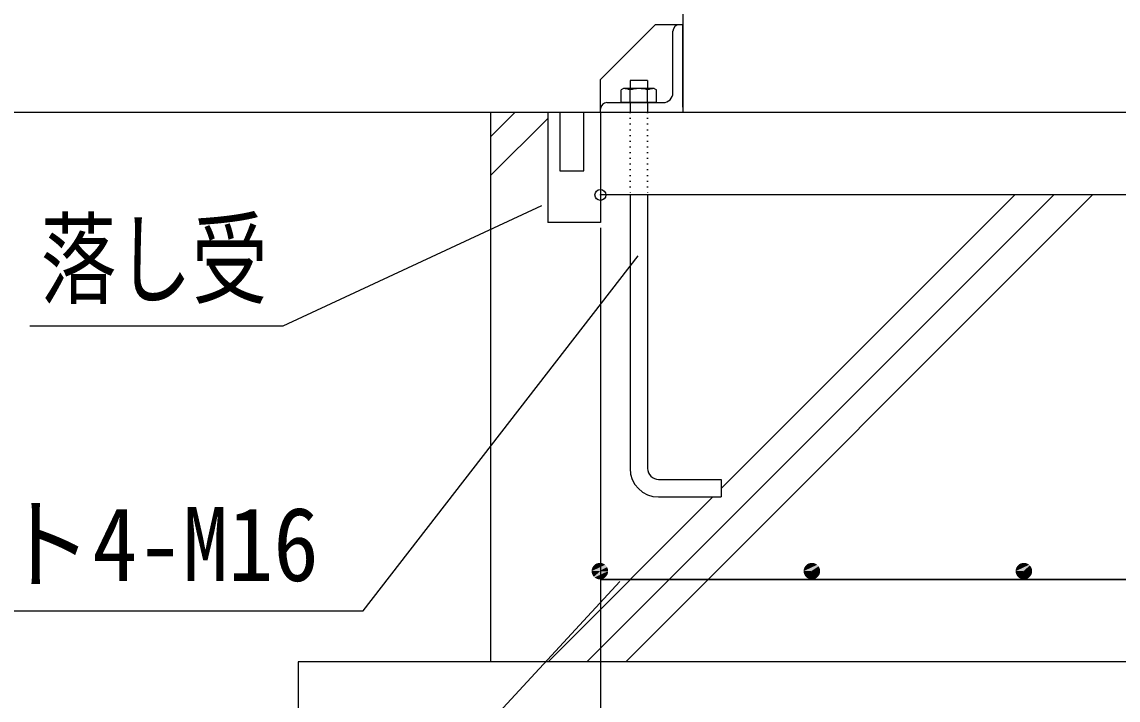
# Model space of a CAD drawing. Units: millimetres, scale not verified. Extents: x -5940 to 5940, y -4200 to 4200.
# Drawn here: x -126 to 872, y -1042 to -424 of the extents above; entities that cross this region are included whole.
import ezdxf
from ezdxf.enums import TextEntityAlignment as Align

# ---------------------------------------------------------------- set-up
doc = ezdxf.new("R2010")
doc.units = ezdxf.units.MM
doc.header["$LTSCALE"] = 20
doc.header["$PDMODE"] = 32
doc.header["$PDSIZE"] = 10
for name, pattern in [('DASHED', [7.5, 6, -1.5]), ('USER2', [0.26, 0.01, -0.25]), ('USER5', [1.01, 0.5, -0.25, 0.01, -0.25])]:
    doc.linetypes.add(name, pattern=pattern)
for name, color, linetype, lineweight in [('0-0_0', 7, 'Continuous', 25), ('0-1_1', 7, 'Continuous', 25), ('0-3_CENTLN-L', 4, 'USER5', 25), ('0-4_2', 7, 'Continuous', 25)]:
    doc.layers.add(name, color=color, linetype=linetype, lineweight=lineweight)
doc.layers.add('0-5_DEFPOINTS', color=7, linetype='Continuous')
doc.styles.add('ＭＳ ゴシック', font='')
doc.styles.get('ＭＳ ゴシック').set_extended_font_data('MS Gothic')

msp = doc.modelspace()

# ---------------------------------------------------------------- linework, layer by layer
at = {"layer": '0-0_0', "color": 4, "linetype": 'DASHED'}
for p, q in [((364.29, -506.71), (364.29, -559.75)), ((385.96, -559.75), (385.96, -506.71)), ((364.29, -559.75), (385.96, -559.75))]:
    msp.add_line(p, q, dxfattribs=at)
at = {"layer": '0-0_0', "color": 1}
msp.add_line((401.09, -611.71), (401.09, -1396.9), dxfattribs=at)
at = {"layer": '0-0_0'}
for points in [[(-118.45, -701.02), (112.28, -701.02), (347.83, -591.47)], [(-553.12, -960.47), (185.15, -960.47), (435.46, -637.25)], [(-571.76, -1627.86), (-222.85, -1627.86), (418.86, -933.54)]]:
    msp.add_lwpolyline(points, dxfattribs=at)
for points in [[(393.15, -923.27), (404.61, -917.88), (405.37, -918.43)], [(393.32, -922.34), (404.61, -917.88), (393.15, -923.27)], [(393.32, -922.34), (403.78, -917.42), (404.61, -917.88)], [(393.61, -921.45), (403.78, -917.42), (393.32, -922.34)], [(393.61, -921.45), (402.9, -917.08), (403.78, -917.42)], [(394.01, -920.6), (402.9, -917.08), (393.61, -921.45)], [(394.01, -920.6), (401.99, -916.84), (402.9, -917.08)], [(394.52, -919.8), (401.99, -916.84), (394.01, -920.6)], [(394.52, -919.8), (401.06, -916.72), (401.99, -916.84)], [(395.12, -919.08), (401.06, -916.72), (394.52, -919.8)], [(395.12, -919.08), (400.12, -916.72), (401.06, -916.72)], [(395.81, -918.43), (400.12, -916.72), (395.12, -919.08)], [(395.81, -918.43), (399.18, -916.84), (400.12, -916.72)], [(396.57, -917.88), (399.18, -916.84), (395.81, -918.43)], [(396.57, -917.88), (398.27, -917.08), (399.18, -916.84)], [(397.39, -917.42), (398.27, -917.08), (396.57, -917.88)], [(586.09, -924.21), (595.9, -917.08), (596.78, -917.42)], [(586.15, -923.27), (595.9, -917.08), (586.09, -924.21)], [(586.09, -924.21), (596.78, -917.42), (597.61, -917.88)], [(586.09, -924.21), (597.61, -917.88), (598.37, -918.43)], [(586.15, -923.27), (594.99, -916.84), (595.9, -917.08)], [(586.32, -922.34), (594.99, -916.84), (586.15, -923.27)], [(586.32, -922.34), (594.06, -916.72), (594.99, -916.84)], [(586.61, -921.45), (594.06, -916.72), (586.32, -922.34)], [(586.61, -921.45), (593.12, -916.72), (594.06, -916.72)], [(587.01, -920.6), (593.12, -916.72), (586.61, -921.45)], [(587.01, -920.6), (592.18, -916.84), (593.12, -916.72)], [(587.52, -919.8), (592.18, -916.84), (587.01, -920.6)], [(587.52, -919.8), (591.27, -917.08), (592.18, -916.84)], [(588.12, -919.08), (591.27, -917.08), (587.52, -919.8)], [(588.12, -919.08), (590.39, -917.42), (591.27, -917.08)], [(588.81, -918.43), (590.39, -917.42), (588.12, -919.08)], [(588.81, -918.43), (589.57, -917.88), (590.39, -917.42)], [(779.09, -924.21), (787.06, -916.72), (787.99, -916.84)], [(779.15, -923.27), (787.06, -916.72), (779.09, -924.21)], [(779.09, -924.21), (787.99, -916.84), (788.9, -917.08)], [(779.09, -924.21), (788.9, -917.08), (789.78, -917.42)], [(779.09, -924.21), (789.78, -917.42), (790.61, -917.88)], [(779.09, -924.21), (790.61, -917.88), (791.37, -918.43)], [(779.15, -923.27), (786.12, -916.72), (787.06, -916.72)], [(779.32, -922.34), (786.12, -916.72), (779.15, -923.27)], [(779.32, -922.34), (785.18, -916.84), (786.12, -916.72)], [(779.61, -921.45), (785.18, -916.84), (779.32, -922.34)], [(779.61, -921.45), (784.27, -917.08), (785.18, -916.84)], [(780.01, -920.6), (784.27, -917.08), (779.61, -921.45)], [(780.01, -920.6), (783.39, -917.42), (784.27, -917.08)], [(780.52, -919.8), (783.39, -917.42), (780.01, -920.6)], [(780.52, -919.8), (782.57, -917.88), (783.39, -917.42)], [(781.12, -919.08), (782.57, -917.88), (780.52, -919.8)], [(781.12, -919.08), (781.81, -918.43), (782.57, -917.88)], [(393.09, -924.21), (405.37, -918.43), (406.05, -919.08)], [(393.15, -923.27), (405.37, -918.43), (393.09, -924.21)], [(393.09, -924.21), (406.05, -919.08), (406.65, -919.8)], [(393.09, -924.21), (406.65, -919.8), (407.16, -920.6)], [(393.09, -924.21), (407.16, -920.6), (400.48, -923.98)], [(393.09, -924.21), (400.48, -923.98), (400.45, -924)], [(393.09, -924.21), (400.45, -924), (400.43, -924.02)], [(393.09, -924.21), (400.43, -924.02), (400.4, -924.04)], [(393.09, -924.21), (400.4, -924.04), (400.38, -924.06)], [(393.09, -924.21), (400.38, -924.06), (400.37, -924.09)], [(393.09, -924.21), (400.37, -924.09), (400.35, -924.12)], [(393.09, -924.21), (400.35, -924.12), (400.34, -924.15)], [(393.09, -924.21), (400.34, -924.15), (400.34, -924.18)], [(393.09, -924.21), (400.34, -924.18), (400.34, -924.21)], [(393.61, -926.97), (393.09, -924.21), (400.34, -924.21)], [(393.32, -926.07), (393.09, -924.21), (393.61, -926.97)], [(393.15, -925.15), (393.09, -924.21), (393.32, -926.07)], [(393.61, -926.97), (400.34, -924.21), (400.34, -924.24)], [(393.61, -926.97), (400.34, -924.24), (400.34, -924.27)], [(393.61, -926.97), (400.34, -924.27), (400.35, -924.3)], [(393.61, -926.97), (400.35, -924.3), (400.37, -924.33)], [(393.61, -926.97), (400.37, -924.33), (400.38, -924.36)], [(393.61, -926.97), (400.38, -924.36), (400.4, -924.38)], [(393.61, -926.97), (400.4, -924.38), (400.43, -924.4)], [(393.61, -926.97), (400.43, -924.4), (400.45, -924.42)], [(393.61, -926.97), (400.45, -924.42), (400.48, -924.44)], [(393.61, -926.97), (400.48, -924.44), (400.51, -924.45)], [(393.61, -926.97), (400.66, -924.45), (394.01, -927.82)], [(393.61, -926.97), (400.63, -924.45), (400.66, -924.45)], [(393.61, -926.97), (400.6, -924.46), (400.63, -924.45)], [(393.61, -926.97), (400.54, -924.45), (400.57, -924.46)], [(393.61, -926.97), (400.51, -924.45), (400.54, -924.45)], [(393.61, -926.97), (400.57, -924.46), (400.6, -924.46)], [(394.01, -927.82), (400.69, -924.44), (394.52, -928.62)], [(394.01, -927.82), (400.66, -924.45), (400.69, -924.44)], [(394.52, -928.62), (400.72, -924.42), (395.12, -929.34)], [(394.52, -928.62), (400.69, -924.44), (400.72, -924.42)], [(395.12, -929.34), (408.09, -924.21), (395.81, -929.99)], [(395.12, -929.34), (400.75, -924.4), (408.09, -924.21)], [(395.12, -929.34), (400.72, -924.42), (400.75, -924.4)], [(395.81, -929.99), (408.09, -924.21), (408.03, -925.15)], [(395.81, -929.99), (408.03, -925.15), (396.57, -930.54)], [(396.57, -930.54), (408.03, -925.15), (407.85, -926.07)], [(396.57, -930.54), (407.85, -926.07), (397.39, -931)], [(397.39, -931), (407.85, -926.07), (407.56, -926.97)], [(397.39, -931), (407.56, -926.97), (398.27, -931.34)], [(398.27, -931.34), (407.56, -926.97), (407.16, -927.82)], [(398.27, -931.34), (407.16, -927.82), (399.18, -931.58)], [(399.18, -931.58), (407.16, -927.82), (406.65, -928.62)], [(400.48, -923.98), (407.16, -920.6), (400.51, -923.97)], [(400.51, -923.97), (407.16, -920.6), (400.54, -923.96)], [(400.54, -923.96), (407.16, -920.6), (400.57, -923.96)], [(400.57, -923.96), (407.16, -920.6), (400.6, -923.96)], [(400.6, -923.96), (407.16, -920.6), (400.63, -923.96)], [(400.63, -923.96), (407.16, -920.6), (400.66, -923.97)], [(400.66, -923.97), (407.16, -920.6), (400.69, -923.98)], [(400.69, -923.98), (407.16, -920.6), (400.72, -924)], [(400.72, -924), (407.16, -920.6), (400.75, -924.02)], [(400.75, -924.02), (407.16, -920.6), (400.77, -924.04)], [(408.09, -924.21), (400.75, -924.4), (400.77, -924.38)], [(400.77, -924.04), (407.16, -920.6), (400.79, -924.06)], [(408.09, -924.21), (400.77, -924.38), (400.79, -924.36)], [(400.79, -924.06), (407.16, -920.6), (400.81, -924.09)], [(408.09, -924.21), (400.79, -924.36), (400.81, -924.33)], [(400.81, -924.09), (407.16, -920.6), (400.82, -924.12)], [(408.09, -924.21), (400.81, -924.33), (400.82, -924.3)], [(400.82, -924.12), (407.16, -920.6), (400.83, -924.15)], [(408.09, -924.21), (400.82, -924.3), (400.83, -924.27)], [(400.83, -924.18), (407.16, -920.6), (400.84, -924.21)], [(400.83, -924.15), (407.16, -920.6), (400.83, -924.18)], [(408.09, -924.21), (400.83, -924.24), (400.84, -924.21)], [(408.09, -924.21), (400.83, -924.27), (400.83, -924.24)], [(400.84, -924.21), (407.16, -920.6), (407.56, -921.45)], [(400.84, -924.21), (407.56, -921.45), (407.85, -922.34)], [(400.84, -924.21), (407.85, -922.34), (408.03, -923.27)], [(400.84, -924.21), (408.03, -923.27), (408.09, -924.21)], [(586.09, -924.21), (598.37, -918.43), (599.05, -919.08)], [(586.09, -924.21), (599.05, -919.08), (599.65, -919.8)], [(586.09, -924.21), (599.65, -919.8), (593.45, -924)], [(586.09, -924.21), (593.45, -924), (593.43, -924.02)], [(586.09, -924.21), (593.43, -924.02), (593.4, -924.04)], [(586.09, -924.21), (593.4, -924.04), (593.38, -924.06)], [(586.09, -924.21), (593.38, -924.06), (593.37, -924.09)], [(586.09, -924.21), (593.37, -924.09), (593.35, -924.12)], [(586.09, -924.21), (593.35, -924.12), (593.34, -924.15)], [(586.09, -924.21), (593.34, -924.15), (593.34, -924.18)], [(586.09, -924.21), (593.34, -924.18), (593.34, -924.21)], [(587.01, -927.82), (586.09, -924.21), (593.34, -924.21)], [(586.61, -926.97), (586.09, -924.21), (587.01, -927.82)], [(586.32, -926.07), (586.09, -924.21), (586.61, -926.97)], [(586.15, -925.15), (586.09, -924.21), (586.32, -926.07)], [(587.01, -927.82), (593.34, -924.21), (593.34, -924.24)], [(587.01, -927.82), (593.34, -924.24), (593.34, -924.27)], [(587.01, -927.82), (593.34, -924.27), (593.35, -924.3)], [(587.01, -927.82), (593.35, -924.3), (593.37, -924.33)], [(587.01, -927.82), (593.37, -924.33), (593.38, -924.36)], [(587.01, -927.82), (593.38, -924.36), (593.4, -924.38)], [(587.01, -927.82), (593.4, -924.38), (593.43, -924.4)], [(587.01, -927.82), (593.43, -924.4), (593.45, -924.42)], [(587.01, -927.82), (593.45, -924.42), (593.48, -924.44)], [(587.01, -927.82), (593.69, -924.44), (587.52, -928.62)], [(587.01, -927.82), (593.66, -924.45), (593.69, -924.44)], [(587.01, -927.82), (593.48, -924.44), (593.51, -924.45)], [(587.01, -927.82), (593.63, -924.45), (593.66, -924.45)], [(587.01, -927.82), (593.6, -924.46), (593.63, -924.45)], [(587.01, -927.82), (593.54, -924.45), (593.57, -924.46)], [(587.01, -927.82), (593.51, -924.45), (593.54, -924.45)], [(587.01, -927.82), (593.57, -924.46), (593.6, -924.46)], [(587.52, -928.62), (593.72, -924.42), (588.12, -929.34)], [(587.52, -928.62), (593.69, -924.44), (593.72, -924.42)], [(588.12, -929.34), (593.75, -924.4), (588.81, -929.99)], [(588.12, -929.34), (593.72, -924.42), (593.75, -924.4)], [(588.81, -929.99), (593.77, -924.38), (589.57, -930.54)], [(588.81, -929.99), (593.75, -924.4), (593.77, -924.38)], [(589.57, -930.54), (593.79, -924.36), (590.39, -931)], [(589.57, -930.54), (593.77, -924.38), (593.79, -924.36)], [(590.39, -931), (601.09, -924.21), (591.27, -931.34)], [(590.39, -931), (593.81, -924.33), (601.09, -924.21)], [(590.39, -931), (593.79, -924.36), (593.81, -924.33)], [(591.27, -931.34), (601.09, -924.21), (601.03, -925.15)], [(591.27, -931.34), (601.03, -925.15), (592.18, -931.58)], [(592.18, -931.58), (601.03, -925.15), (600.85, -926.07)], [(592.18, -931.58), (600.85, -926.07), (593.12, -931.69)], [(593.12, -931.69), (600.85, -926.07), (600.56, -926.97)], [(593.12, -931.69), (600.56, -926.97), (594.06, -931.69)], [(593.45, -924), (599.65, -919.8), (593.48, -923.98)], [(593.48, -923.98), (599.65, -919.8), (593.51, -923.97)], [(593.51, -923.97), (599.65, -919.8), (593.54, -923.96)], [(593.54, -923.96), (599.65, -919.8), (593.57, -923.96)], [(593.57, -923.96), (599.65, -919.8), (593.6, -923.96)], [(593.6, -923.96), (599.65, -919.8), (593.63, -923.96)], [(593.63, -923.96), (599.65, -919.8), (593.66, -923.97)], [(593.66, -923.97), (599.65, -919.8), (593.69, -923.98)], [(593.69, -923.98), (599.65, -919.8), (593.72, -924)], [(593.72, -924), (599.65, -919.8), (593.75, -924.02)], [(593.75, -924.02), (599.65, -919.8), (593.77, -924.04)], [(593.77, -924.04), (599.65, -919.8), (593.79, -924.06)], [(593.79, -924.06), (599.65, -919.8), (593.81, -924.09)], [(593.81, -924.09), (599.65, -919.8), (593.82, -924.12)], [(601.09, -924.21), (593.81, -924.33), (593.82, -924.3)], [(593.82, -924.12), (599.65, -919.8), (593.83, -924.15)], [(601.09, -924.21), (593.82, -924.3), (593.83, -924.27)], [(593.83, -924.18), (599.65, -919.8), (593.84, -924.21)], [(593.83, -924.15), (599.65, -919.8), (593.83, -924.18)], [(601.09, -924.21), (593.83, -924.24), (593.84, -924.21)], [(601.09, -924.21), (593.83, -924.27), (593.83, -924.24)], [(593.84, -924.21), (599.65, -919.8), (600.16, -920.6)], [(593.84, -924.21), (600.16, -920.6), (600.56, -921.45)], [(593.84, -924.21), (600.56, -921.45), (600.85, -922.34)], [(593.84, -924.21), (600.85, -922.34), (601.03, -923.27)], [(593.84, -924.21), (601.03, -923.27), (601.09, -924.21)], [(594.06, -931.69), (600.56, -926.97), (600.16, -927.82)], [(594.06, -931.69), (600.16, -927.82), (594.99, -931.58)], [(594.99, -931.58), (600.16, -927.82), (599.65, -928.62)], [(779.09, -924.21), (791.37, -918.43), (792.05, -919.08)], [(779.09, -924.21), (792.05, -919.08), (786.43, -924.02)], [(779.09, -924.21), (786.43, -924.02), (786.4, -924.04)], [(779.09, -924.21), (786.4, -924.04), (786.38, -924.06)], [(779.09, -924.21), (786.38, -924.06), (786.37, -924.09)], [(779.09, -924.21), (786.37, -924.09), (786.35, -924.12)], [(779.09, -924.21), (786.35, -924.12), (786.34, -924.15)], [(779.09, -924.21), (786.34, -924.15), (786.34, -924.18)], [(779.09, -924.21), (786.34, -924.18), (786.34, -924.21)], [(780.52, -928.62), (779.09, -924.21), (786.34, -924.21)], [(780.01, -927.82), (779.09, -924.21), (780.52, -928.62)], [(779.61, -926.97), (779.09, -924.21), (780.01, -927.82)], [(779.32, -926.07), (779.09, -924.21), (779.61, -926.97)], [(779.15, -925.15), (779.09, -924.21), (779.32, -926.07)], [(780.52, -928.62), (786.34, -924.21), (786.34, -924.24)], [(780.52, -928.62), (786.34, -924.24), (786.34, -924.27)], [(780.52, -928.62), (786.34, -924.27), (786.35, -924.3)], [(780.52, -928.62), (786.35, -924.3), (786.37, -924.33)], [(780.52, -928.62), (786.37, -924.33), (786.38, -924.36)], [(780.52, -928.62), (786.38, -924.36), (786.4, -924.38)], [(780.52, -928.62), (786.4, -924.38), (786.43, -924.4)], [(780.52, -928.62), (786.43, -924.4), (786.45, -924.42)], [(780.52, -928.62), (786.72, -924.42), (781.12, -929.34)], [(780.52, -928.62), (786.69, -924.44), (786.72, -924.42)], [(780.52, -928.62), (786.45, -924.42), (786.48, -924.44)], [(780.52, -928.62), (786.66, -924.45), (786.69, -924.44)], [(780.52, -928.62), (786.48, -924.44), (786.51, -924.45)], [(780.52, -928.62), (786.63, -924.45), (786.66, -924.45)], [(780.52, -928.62), (786.6, -924.46), (786.63, -924.45)], [(780.52, -928.62), (786.54, -924.45), (786.57, -924.46)], [(780.52, -928.62), (786.51, -924.45), (786.54, -924.45)], [(780.52, -928.62), (786.57, -924.46), (786.6, -924.46)], [(781.12, -929.34), (786.75, -924.4), (781.81, -929.99)], [(781.12, -929.34), (786.72, -924.42), (786.75, -924.4)], [(781.81, -929.99), (786.77, -924.38), (782.57, -930.54)], [(781.81, -929.99), (786.75, -924.4), (786.77, -924.38)], [(782.57, -930.54), (786.79, -924.36), (783.39, -931)], [(782.57, -930.54), (786.77, -924.38), (786.79, -924.36)], [(783.39, -931), (786.81, -924.33), (784.27, -931.34)], [(783.39, -931), (786.79, -924.36), (786.81, -924.33)], [(784.27, -931.34), (786.82, -924.3), (785.18, -931.58)], [(784.27, -931.34), (786.81, -924.33), (786.82, -924.3)], [(785.18, -931.58), (794.09, -924.21), (786.12, -931.69)], [(785.18, -931.58), (786.83, -924.27), (794.09, -924.21)], [(785.18, -931.58), (786.82, -924.3), (786.83, -924.27)], [(786.12, -931.69), (794.09, -924.21), (794.03, -925.15)], [(786.12, -931.69), (794.03, -925.15), (787.06, -931.69)], [(786.43, -924.02), (792.05, -919.08), (786.45, -924)], [(786.45, -924), (792.05, -919.08), (786.48, -923.98)], [(786.48, -923.98), (792.05, -919.08), (786.51, -923.97)], [(786.51, -923.97), (792.05, -919.08), (786.54, -923.96)], [(786.54, -923.96), (792.05, -919.08), (786.57, -923.96)], [(786.57, -923.96), (792.05, -919.08), (786.6, -923.96)], [(786.6, -923.96), (792.05, -919.08), (786.63, -923.96)], [(786.63, -923.96), (792.05, -919.08), (786.66, -923.97)], [(786.66, -923.97), (792.05, -919.08), (786.69, -923.98)], [(786.69, -923.98), (792.05, -919.08), (786.72, -924)], [(786.72, -924), (792.05, -919.08), (786.75, -924.02)], [(786.75, -924.02), (792.05, -919.08), (786.77, -924.04)], [(786.77, -924.04), (792.05, -919.08), (786.79, -924.06)], [(786.79, -924.06), (792.05, -919.08), (786.81, -924.09)], [(786.81, -924.09), (792.05, -919.08), (786.82, -924.12)], [(786.82, -924.12), (792.05, -919.08), (786.83, -924.15)], [(786.83, -924.18), (792.05, -919.08), (786.84, -924.21)], [(786.83, -924.15), (792.05, -919.08), (786.83, -924.18)], [(794.09, -924.21), (786.83, -924.24), (786.84, -924.21)], [(794.09, -924.21), (786.83, -924.27), (786.83, -924.24)], [(786.84, -924.21), (792.05, -919.08), (792.65, -919.8)], [(786.84, -924.21), (792.65, -919.8), (793.16, -920.6)], [(786.84, -924.21), (793.16, -920.6), (793.56, -921.45)], [(786.84, -924.21), (793.56, -921.45), (793.85, -922.34)], [(786.84, -924.21), (793.85, -922.34), (794.03, -923.27)], [(786.84, -924.21), (794.03, -923.27), (794.09, -924.21)], [(787.06, -931.69), (794.03, -925.15), (793.85, -926.07)], [(787.06, -931.69), (793.85, -926.07), (787.99, -931.58)], [(787.99, -931.58), (793.85, -926.07), (793.56, -926.97)], [(787.99, -931.58), (793.56, -926.97), (788.9, -931.34)], [(788.9, -931.34), (793.56, -926.97), (793.16, -927.82)], [(788.9, -931.34), (793.16, -927.82), (789.78, -931)], [(789.78, -931), (793.16, -927.82), (792.65, -928.62)], [(399.18, -931.58), (406.65, -928.62), (400.12, -931.69)], [(400.12, -931.69), (406.65, -928.62), (406.05, -929.34)], [(400.12, -931.69), (406.05, -929.34), (401.06, -931.69)], [(401.06, -931.69), (406.05, -929.34), (405.37, -929.99)], [(401.06, -931.69), (405.37, -929.99), (401.99, -931.58)], [(401.99, -931.58), (405.37, -929.99), (404.61, -930.54)], [(401.99, -931.58), (404.61, -930.54), (402.9, -931.34)], [(402.9, -931.34), (404.61, -930.54), (403.78, -931)], [(594.99, -931.58), (599.65, -928.62), (595.9, -931.34)], [(595.9, -931.34), (599.65, -928.62), (599.05, -929.34)], [(595.9, -931.34), (599.05, -929.34), (596.78, -931)], [(596.78, -931), (599.05, -929.34), (598.37, -929.99)], [(596.78, -931), (598.37, -929.99), (597.61, -930.54)], [(789.78, -931), (792.65, -928.62), (790.61, -930.54)], [(790.61, -930.54), (792.65, -928.62), (792.05, -929.34)], [(790.61, -930.54), (792.05, -929.34), (791.37, -929.99)]]:
    msp.add_solid(points, dxfattribs=at)
at = {"layer": '0-1_1'}
for p, q in [((401.09, -476.71), (451.08, -426.71)), ((428.09, -477.4), (428.09, -486.17)), ((428.09, -477.4), (428.09, -486.17)), ((444.09, -477.4), (428.09, -477.4)), ((444.09, -477.4), (428.09, -477.4)), ((444.09, -477.4), (444.09, -486.08)), ((444.09, -477.4), (444.09, -486.08)), ((428.09, -497.71), (428.09, -506.71)), ((428.09, -497.71), (428.09, -506.71)), ((444.09, -497.71), (444.09, -506.71)), ((444.09, -497.71), (444.09, -506.71)), ((2477.3, -506.71), (-3523.92, -506.71)), ((301.08, -506.71), (301.08, -1006.71)), ((401.08, -506.71), (401.08, -581.71)), ((401.08, -506.71), (401.09, -581.71)), ((1751.08, -581.71), (401.09, -581.71)), ((428.09, -581.71), (428.09, -830.71)), ((444.09, -581.71), (444.09, -830.71)), ((454.09, -840.71), (511.08, -840.71)), ((511.08, -840.71), (511.08, -856.71)), ((454.09, -856.71), (511.08, -856.71)), ((1751.08, -931.71), (401.09, -931.71)), ((401.09, -931.71), (1751.09, -931.71)), ((126.08, -1006.71), (126.08, -1206.71)), ((2026.08, -1006.71), (126.09, -1006.71))]:
    msp.add_line(p, q, dxfattribs=at)
at = {"layer": '0-1_1', "color": 4}
for p, q in [((301.08, -528.76), (323.13, -506.71)), ((301.08, -564.11), (353.08, -512.11)), ((388.82, -1006.71), (813.82, -581.71)), ((424.17, -1006.71), (849.18, -581.71)), ((511.08, -849.09), (778.46, -581.71)), ((401.08, -606.71), (353.08, -606.71)), ((353.46, -1006.71), (503.46, -856.71))]:
    msp.add_line(p, q, dxfattribs=at)
at = {"layer": '0-1_1', "linetype": 'USER2'}
for p, q in [((428.09, -506.71), (428.09, -581.71)), ((444.09, -506.71), (444.09, -581.71))]:
    msp.add_line(p, q, dxfattribs=at)
at = {"layer": '0-1_1'}
msp.add_lwpolyline([(1676.08, 1263.29), (476.08, 1263.29), (476.08, -506.71)], dxfattribs=at)
for radius in [26, 10]:
    msp.add_arc((454.09, -830.71), radius, 180, 270, dxfattribs=at)
at = {"layer": '0-3_CENTLN-L', "linetype": 'Continuous'}
for p, q in [((353.08, -506.71), (353.08, -606.71)), ((401.08, -506.71), (401.08, -606.71))]:
    msp.add_line(p, q, dxfattribs=at)
at = {"layer": '0-4_2'}
for p, q in [((476.09, -426.71), (451.08, -426.71)), ((476.09, -501.71), (476.09, -426.71)), ((467.09, -488.71), (467.09, -432.71)), ((401.09, -506.71), (401.09, -476.71)), ((422.23, -484.91), (420.08, -486.15)), ((420.08, -497.71), (420.08, -486.15)), ((422.23, -484.91), (420.09, -486.15)), ((420.09, -497.71), (420.09, -486.15)), ((449.94, -484.91), (422.23, -484.91)), ((449.94, -484.91), (422.23, -484.91)), ((428.09, -497.71), (428.09, -486.15)), ((428.09, -497.71), (428.09, -486.15)), ((444.09, -497.71), (444.09, -486.15)), ((444.09, -497.71), (444.09, -486.15)), ((449.94, -484.91), (452.08, -486.15)), ((449.94, -484.91), (452.09, -486.15)), ((452.08, -497.71), (452.08, -486.15)), ((452.09, -497.71), (452.09, -486.15)), ((407.09, -497.71), (458.09, -497.71)), ((452.08, -497.71), (420.08, -497.71)), ((452.09, -497.71), (420.09, -497.71)), ((476.09, -506.71), (401.09, -506.71))]:
    msp.add_line(p, q, dxfattribs=at)
for centre, radius, start, end in [((473.09, -432.71), 6, 90, 180), ((422.23, -499.37), 14.44, 66.03703, 90), ((422.23, -499.37), 14.44, 66.03803, 90), ((436.25, -512.5), 27.56, 73.43373, 107.2045), ((436.25, -512.5), 27.56, 73.43495, 107.20572), ((449.94, -499.37), 14.46, 90, 113.72018), ((449.94, -499.37), 14.46, 90, 113.7224), ((458.09, -488.71), 9, 270.00003, 0), ((407.09, -503.71), 6, 90, 180)]:
    msp.add_arc(centre, radius, start, end, dxfattribs=at)
at = {"layer": '0-5_DEFPOINTS'}
msp.add_point((401.09, -581.71), dxfattribs=at)

# ---------------------------------------------------------------- texts
at = {"layer": '0-0_0', "color": 3, "style": 'ＭＳ ゴシック'}
for s, width, p in [('落し受', 0.75, (-108.56, -693.97)), ('アンカーボルト4-M16', 0.9, (-640.31, -953.43))]:
    msp.add_text(s, height=67.35, dxfattribs=dict(at, width=width)).set_placement(p, align=Align.BOTTOM_LEFT)

doc.saveas('drawing.dxf')
